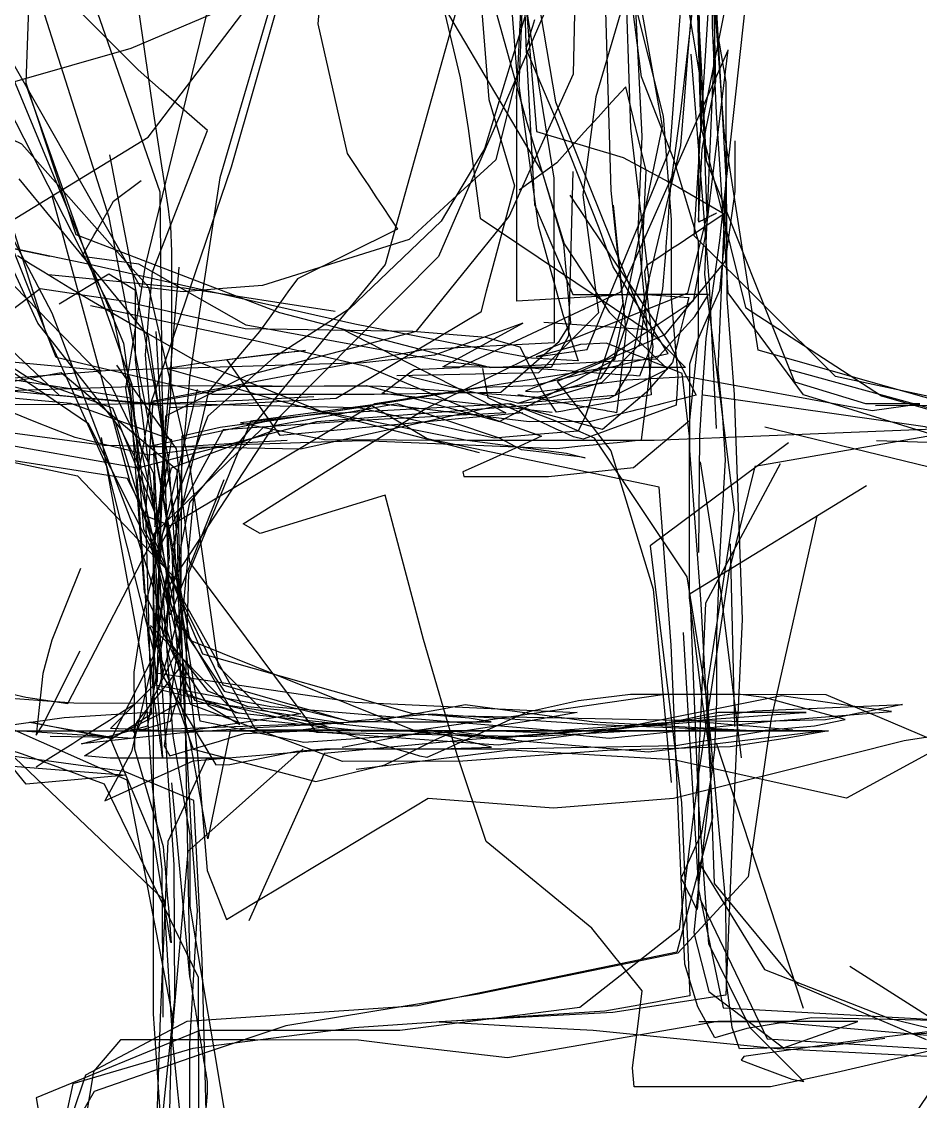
# Model space of a CAD drawing. Header units: metres. Extents: x 30 to 6769, y 117 to 5736.
# Drawn here: x 1649 to 2312, y 914 to 1712 of the extents above; entities that cross this region are included whole.
import ezdxf

# ---------------------------------------------------------------- set-up
doc = ezdxf.new("R2010")
doc.units = ezdxf.units.M
doc.layers.add('FLOOR_0', color=1, linetype='Continuous')
doc.layers.add('FLOOR_1', color=2, linetype='Continuous')

msp = doc.modelspace()

# ---------------------------------------------------------------- linework, layer by layer
at = {"layer": 'FLOOR_0', "color": 4}
for points in [[(2948.14, 1356.21), (2763.43, 1302.55), (2622.06, 1275.74), (2596.67, 1317.8), (2578.05, 1347.95), (2563.64, 1360.92), (2549.24, 1373.89), (2534.84, 1386.86), (2520.43, 1399.83), (2429.2, 1422.73), (2322.16, 1433.85), (2249.7, 1449.38), (2145.33, 1553.23), (2155.74, 1717.4), (2165.42, 1776.92), (2171.5, 1810.41), (2179.28, 1893.7), (2202.24, 2075.64), (2188.97, 2206.85)], [(2018.95, 1422.65), (1839.74, 1405.82), (1800.19, 1461.9), (1837.58, 1466.68), (1858.27, 1468.6), (1821.25, 1464.24), (1784.23, 1459.89), (1756.07, 1455.3), (1776.66, 1449.41), (1797.25, 1443.52), (1817.84, 1437.64), (1838.43, 1431.75), (1986.66, 1393.42)], [(2358.48, 973.09), (2232.16, 975.81), (2184.19, 967.93), (2160.53, 961.17), (2147.99, 984.06), (2138.6, 1015.35), (2134.99, 1095.76), (2128.47, 1251.12), (2119.52, 1367.67), (1948.13, 1403.43), (1907.38, 1427.89), (1828.41, 1415.96), (1741.98, 1397.48), (1767.27, 1397.84), (1806.05, 1400.12), (1844.82, 1402.41)], [(2286.08, 960.57), (2262.84, 957.47), (2239.6, 954.37), (2178.86, 952.96), (2173.44, 968.8), (2171.38, 985.26), (2169.33, 1001.71), (2168.71, 1060.74), (2155.22, 1208.33), (2140.1, 1301.57), (2071.88, 1403.83), (2042.78, 1416.77), (2009.65, 1429.36), (1869.56, 1421.67), (1810.4, 1415.17), (1816.59, 1413.94), (1822.78, 1412.7), (1828.97, 1411.46), (1835.16, 1410.22), (1841.35, 1408.98), (1847.54, 1407.74), (1853.73, 1406.5), (1859.92, 1405.26), (1866.11, 1404.03), (1872.3, 1402.79), (1978.69, 1402.52), (2115.81, 1402.52), (2285.66, 1409.23), (2444.16, 1415.83)], [(2811.06, 1322.09), (2646.01, 1301.65), (2558.34, 1393.18), (2394.04, 1398.11), (2280, 1401.91)], [(2137.24, 1260.49), (2148.59, 1070.52), (2166.89, 983.18), (2349.61, 973.09), (2514.77, 973.09), (2568.39, 937.4), (2577.81, 833.88), (2577.81, 673.73)]]:
    msp.add_lwpolyline(points, dxfattribs=at)
at = {"layer": 'FLOOR_0', "color": 3}
for points in [[(2902.62, 1311.82), (2792.01, 1295.06), (2700.38, 1274.76), (2644.94, 1272.09), (2618.34, 1277.08), (2591.75, 1282.07), (2565.15, 1287.05), (2522.25, 1306.18), (2392.7, 1384.41), (2226.24, 1435.86), (2170.41, 1511.3), (2162, 1644.05), (2158.89, 1708.37), (2158.43, 1773.36), (2171.9, 1954.26), (2175.42, 2159.64)], [(2343.16, 956.75), (2250.85, 935.43), (2201.74, 924.77), (2195.83, 924.77), (2189.91, 924.77), (2183.99, 924.77), (2178.07, 924.77), (2172.16, 924.77), (2166.24, 924.77), (2160.32, 924.77), (2154.41, 924.77), (2148.49, 924.77), (2142.57, 924.77), (2136.66, 924.77), (2130.74, 924.77), (2124.82, 924.77), (2118.9, 924.77), (2112.99, 924.77), (2107.07, 924.77), (2101.15, 924.77), (2099.97, 938.98), (2103.52, 967.42), (2107.07, 995.85), (2069.79, 1042.05), (1991.69, 1106.02), (1970.39, 1169.99), (1945.53, 1255.29), (1917.13, 1361.91), (1824.83, 1333.48), (1812.4, 1340.59), (1879.85, 1383.24), (1947.31, 1425.88), (2034.29, 1468.53), (2140.8, 1511.18), (2155, 1568.05), (2151.45, 1660.45), (2130.15, 1788.39)], [(2931.87, 1295.16), (2756.3, 1289.23), (2620.11, 1295.16), (2468.4, 1358.32), (2315.9, 1412.16), (2152.02, 1435.58)], [(1692.2, 1307.7), (1681.6, 1281.2), (1671.01, 1254.7), (1664.46, 1230.07), (1661.93, 1207.3), (1659.4, 1184.53), (1664.78, 1192.63), (1671.57, 1206.21), (1678.35, 1219.79), (1685.14, 1233.37), (1691.93, 1246.95)], [(2149.46, 1063.95), (2199.41, 960.32), (2356.07, 950.6), (2542.9, 972.04), (2589.08, 906.47), (2597.93, 772.22), (2559.74, 655.17)]]:
    msp.add_lwpolyline(points, dxfattribs=at)
at = {"layer": 'FLOOR_0', "color": 2}
for points in [[(2742.47, 1305.1), (2557.82, 1310), (2490.67, 1362.22), (2356.09, 1422.71), (2192.72, 1468.76), (2167.49, 1630.63), (2161.15, 1717.92), (2141.04, 1779.14), (2125.22, 1877.28), (2121.77, 1958.34), (2134.82, 2098.2)], [(2159.97, 1754.03), (2168.71, 1596.4), (2162.87, 1454.25), (2165.97, 1423.19), (2168.24, 1387.77), (2164.24, 1319.79), (2162, 1259.48), (2162, 1208.9), (2160.37, 1173.89), (2157.56, 1150.02), (2154.75, 1126.15), (2151.95, 1102.28), (2149.14, 1078.4), (2145.09, 1038.68), (2156.1, 995.26), (2211.25, 953.73), (2266.28, 973.09), (2261.11, 973.09), (2255.94, 973.09), (2250.76, 973.09), (2245.59, 973.09), (2240.41, 973.09), (2235.24, 973.09), (2230.06, 973.09), (2224.89, 973.09), (2219.71, 973.09), (2214.54, 973.09), (2209.37, 973.09), (2204.19, 973.09), (2199.02, 973.09), (2193.84, 973.09), (2188.67, 973.09), (2183.49, 973.09), (2178.32, 973.09), (2173.14, 973.09), (2167.97, 973.09), (2162.8, 973.09), (2007.47, 946.29), (1979.99, 949.52), (1952.52, 952.76), (1925.04, 955.99), (1897.56, 959.22), (1820.88, 959.67), (1795.6, 959.67), (1770.95, 959.67), (1746.31, 959.67), (1721.66, 959.67), (1701.71, 936.26), (1688.6, 856.25)], [(2316.83, 959.51), (2222.56, 999.82), (2160.48, 1074.93), (2155.3, 1221.32), (2175.06, 1350.93), (2153.26, 1524.75), (2160.31, 1692.53), (2161.03, 1725.76)], [(2168.71, 1646.91), (2169.45, 1506.95), (2172.17, 1471.57), (2174.89, 1436.2), (2180.71, 1270.03), (2173.38, 1107.68), (2168.71, 992.49), (2085.38, 979.8), (1956.99, 972.93), (1985.42, 971.35), (2013.86, 969.77), (2042.3, 968.19), (2070.73, 966.61), (2206.59, 953.23), (2341.64, 946.25)], [(2236.05, 1346.59), (2202.24, 1196.87), (2185.27, 1079.94), (2133.33, 1023.67), (1985.84, 993.22), (1843.86, 969.88), (1784.26, 950), (1702.35, 921.5), (1657.48, 843.51), (1560.89, 650.24), (1362.02, 546.93)]]:
    msp.add_lwpolyline(points, dxfattribs=at)
at = {"layer": 'FLOOR_0', "color": 6}
for points in [[(1938.59, 2090.39), (1984.66, 2005.01), (2074.66, 1918.76), (2147.18, 1793.9), (2168.71, 1666.83), (2168.71, 1560.6), (2164.13, 1512.97), (2155.97, 1494.61), (2147.81, 1476.24), (2141.89, 1458.54), (2141.89, 1442.59), (2141.89, 1426.64), (2141.89, 1410.69), (2141.89, 1394.74), (2150.29, 1281.43), (2158.94, 1123.44), (2132.64, 1024.3), (1941.19, 984.79), (1770.87, 973.09), (1696, 933.53), (1665.72, 843.48), (1572.6, 673.32)], [(2433.6, 979.8), (2265.78, 959.17), (2255.32, 957.67), (2244.85, 956.18), (2234.38, 954.68), (2223.91, 953.18), (2213.44, 951.69), (2202.97, 950.19), (2192.5, 948.7), (2182.03, 947.2), (2180.01, 944.53), (2192.49, 939.85), (2204.97, 935.17), (2217.44, 930.49), (2226.36, 928.83), (2186.72, 968.5), (2156.11, 1030.35), (2148.59, 1136.49), (2142.39, 1289.07), (2272.7, 1368.97)]]:
    msp.add_lwpolyline(points, dxfattribs=at)
at = {"layer": 'FLOOR_0', "color": 1}
for points in [[(2150.85, 1634.94), (2148.59, 1746.49), (2127.45, 1891.75), (2121.78, 1925.81), (2116.11, 1959.86)], [(2320.11, 1830.05), (2182.8, 1720.85), (2164.18, 1549.77), (2154.04, 1477.56), (2151.64, 1441.61), (2149.25, 1405.67), (2148.59, 1319.43)], [(2146.46, 1772), (2150.18, 1634.68), (2183.35, 1500.46), (2283.8, 1435.26), (2350.54, 1415.94), (2433.26, 1353.13), (2481.75, 1341), (2601.48, 1307.7), (2749.9, 1292), (2871.65, 1295.06)], [(2040.44, 1422.74), (1914.82, 1436.79), (1918.23, 1439.35), (1921.64, 1441.9), (1925.04, 1444.46), (1928.45, 1447.02), (1931.86, 1449.57), (1935.26, 1452.13), (1938.67, 1454.69), (1971.89, 1456.2), (2091.13, 1511.86), (2170.59, 1690.32)], [(2162, 1411.1), (2156.42, 1520.99), (2143.1, 1687.44)], [(2926.99, 1220.46), (2803.12, 1290.4), (2700.69, 1295.16), (2636.42, 1295.16), (2550.22, 1343.9), (2521.55, 1392.6), (2505.7, 1398.54), (2489.85, 1404.49), (2474, 1410.44), (2458.14, 1416.38), (2442.29, 1422.33), (2426.44, 1428.28), (2279.33, 1427.8)], [(2645.69, 1275.42), (2581.88, 1309.1), (2553.6, 1345.48), (2347.22, 1375.68), (2197.48, 1412.06)], [(2215.03, 1400.56), (2112.96, 1324.5), (2135.95, 1134.7), (2142.08, 992.04), (2129.54, 989.76), (2116.99, 987.47), (2104.45, 985.19), (2091.9, 982.91), (2079.36, 980.63), (1954.84, 972.67), (1894.34, 968.34), (1775.1, 953.26), (1686.57, 927.04), (1671.98, 859.86), (1669.53, 827.99), (1667.08, 796.11), (1665.72, 738.5), (1540.72, 625.85), (1374.38, 506.68), (1602.46, 503.18)], [(2209.01, 1384.98), (2153.84, 1282.01), (2148.07, 1152.05), (2134.3, 1040.94), (2097.69, 1012.16), (2061.08, 983.38), (1928.09, 966.38), (1780.37, 966.38), (1659.54, 916.63), (1680.93, 790.57), (1658.29, 657.24), (1565.09, 595.08), (1471.88, 532.91)], [(2226.1, 982.77), (2162, 1178.65)], [(2148.59, 1091.03), (2197.35, 1011.54), (2289.06, 975.62), (2364.04, 957.41), (2515.38, 946.25), (2580.11, 892.47), (2602.17, 815.22)]]:
    msp.add_lwpolyline(points, dxfattribs=at)
at = {"layer": 'FLOOR_0', "color": 7}
for points in [[(2338.35, 1408.88), (2190.24, 1383.02), (2171.02, 1305.07), (2148.59, 1155.97), (2148.59, 1067.35), (2147.53, 1055.73), (2146.24, 1058.32), (2144.94, 1060.91), (2143.65, 1063.5), (2142.36, 1066.09), (2141.06, 1068.68), (2139.77, 1071.27), (2138.47, 1073.86), (2137.18, 1076.45), (2135.88, 1079.04), (2151.15, 1112.4), (2158.92, 1158.79), (2151.43, 1209.09), (2141.89, 1286.17), (2141.89, 1405.47), (2136.41, 1451.68), (2129.41, 1454.48), (2122.41, 1457.28), (2115.41, 1460.08), (2108.42, 1462.88), (2101.42, 1465.68), (2094.42, 1468.49), (2087.42, 1471.29), (2080.43, 1474.09), (2061.36, 1472.96), (2028.82, 1464), (2047.63, 1466.69), (2066.44, 1469.38), (2127.68, 1617.57), (2143.14, 1823.3)], [(2170.31, 1690.73), (2153.71, 1554.81), (2144.67, 1505.07), (2081.04, 1462.72), (2060.98, 1454.69), (2040.91, 1446.65), (2020.84, 1438.62), (2029.51, 1438.08), (2051.57, 1441.02), (2073.63, 1443.96), (2095.69, 1446.91), (2140.15, 1449.49), (2276.93, 1424.4), (2312.01, 1429.36), (2272.08, 1429.36), (2219.77, 1445.37), (2154.53, 1608.75), (2144.86, 1789.79)], [(2175.39, 1758.46), (2148.59, 1623.28), (2148.67, 1563.6), (2149.37, 1563.95), (2150.07, 1564.3), (2150.77, 1564.65), (2151.47, 1565), (2152.17, 1565.35), (2152.86, 1565.69), (2153.56, 1566.04), (2154.26, 1566.39), (2154.96, 1566.74), (2155.66, 1567.09), (2156.36, 1567.44), (2157.06, 1567.79), (2157.76, 1568.14), (2158.45, 1568.49), (2159.15, 1568.84), (2159.85, 1569.19), (2160.55, 1569.54), (2161.25, 1569.89), (2161.95, 1570.24)]]:
    msp.add_lwpolyline(points, dxfattribs=at)
at = {"layer": 'FLOOR_0', "color": 5}
for points in [[(2148.59, 1564.29), (2151.28, 1617.28), (2154.61, 1633.94), (2157.95, 1650.61), (2161.28, 1667.27), (2159.43, 1753.29)], [(2175.42, 1623.53), (2175.42, 1608.83), (2175.42, 1586.02), (2168.37, 1534.68), (2123.29, 1479.86), (2044.24, 1445.69), (2057.48, 1428.66), (2070.73, 1411.62), (2083.97, 1394.58), (2115.06, 1292.27), (2128.47, 1149.73)], [(2669.21, 1294.48), (2554.7, 1339.41), (2521.99, 1343.56), (2501.81, 1322.74), (2490.64, 1326.47), (2479.46, 1330.2), (2468.28, 1333.93), (2340.53, 1420.22), (2216.01, 1454.3)], [(2180.4, 1167.85), (2165.54, 1287.71), (2150.05, 1386.46)], [(2531.18, 964.29), (2523.31, 960.79), (2515.45, 957.29), (2507.58, 953.79), (2499.71, 950.29), (2491.84, 946.8), (2423.74, 952.34), (2378.1, 959.42), (2334.61, 966.56), (2260.3, 1013.67)], [(2148.83, 973.09), (2157.59, 973.09), (2166.36, 973.09), (2175.12, 973.09), (2183.89, 973.09), (2192.65, 973.09), (2201.42, 973.09), (2362.63, 959.11), (2469.28, 956.73), (2569.91, 952.96), (2602.16, 841.76), (2610.5, 681.23)]]:
    msp.add_lwpolyline(points, dxfattribs=at)
at = {"layer": 'FLOOR_1', "color": 6}
for points in [[(1688.52, 2431.48), (1804.54, 2290.01), (1873.38, 2183.96), (1926.71, 1994.92), (1977.44, 1748.12), (1917.12, 1532.22), (1772.7, 1356.27), (1747.83, 1230.54), (1894.89, 1209.04), (2058.96, 1201.42), (2021.68, 1194.74), (1974.73, 1187.56), (1857.21, 1179.04), (1780.54, 1194.79), (1752.13, 1367.13), (1713.34, 1566.77), (1655.8, 1748.34), (1569.95, 1990.7)], [(1798.05, 1373.15), (1758.35, 1273.4), (1752.98, 1294.88), (1747.62, 1316.35), (1698.21, 1414.6), (1613.54, 1471.84), (1600.05, 1460.27), (1586.56, 1448.7), (1573.07, 1437.13), (1525.32, 1436.07), (1439.65, 1434.13), (1412.66, 1461.13), (1392.66, 1505.9), (1405.41, 1575.48), (1420.56, 1598.22), (1435.71, 1620.95), (1454.52, 1654.23), (1473.7, 1708.97), (1489.39, 1785.79), (1504.36, 1830.72), (1547.82, 1869.64), (1545.3, 2038.08)], [(2095.13, 1784.46), (2121.77, 1634.09), (2086.35, 1463.96), (2075.92, 1447.81), (2069.81, 1445.97), (2063.69, 1444.14), (2057.58, 1442.3), (2051.46, 1440.47), (2045.35, 1438.63), (2039.23, 1436.8), (2033.12, 1434.96), (2027.01, 1433.13), (2020.89, 1431.29), (2014.78, 1429.46)], [(1773.03, 908.94), (1773.03, 924.76), (1773.03, 940.59), (1773.03, 956.41), (1778.59, 1055.13), (1774.18, 1112.4), (1768.31, 1217.89), (1763.49, 1380.19), (1677.86, 1452.15), (1567.05, 1431.92), (1437.97, 1444.54), (1388.4, 1458.06), (1370.64, 1479.24), (1370.64, 1504.69), (1370.64, 1530.15), (1376.07, 1591.05), (1391.84, 1625.57), (1409.4, 1651.92), (1431.19, 1705.05), (1449.45, 1759.83)], [(1588.23, 1518.83), (1676.5, 1435.66), (1710.58, 1432.25), (1741.23, 1429.68), (1752.65, 1431.75), (1764.08, 1433.83), (1775.5, 1435.91), (1786.93, 1437.99), (1798.35, 1440.07), (1809.78, 1442.15), (1903.32, 1442.78), (2001.74, 1416.32), (2006.47, 1418.86), (2011.19, 1421.4), (2015.91, 1423.95), (2020.63, 1426.49), (2025.35, 1429.03), (2030.08, 1431.58), (2034.8, 1434.12), (2039.52, 1436.67), (2044.24, 1439.21), (2048.96, 1441.75), (2053.69, 1444.3), (2058.41, 1446.84), (2063.13, 1449.39), (2067.85, 1451.93), (2072.57, 1454.47), (2077.3, 1457.02), (2082.02, 1459.56), (2086.74, 1462.11), (2095.66, 1488.91), (2106.51, 1526.91), (2109.82, 1601.38), (2094.84, 1663.42), (2084.64, 1652.2), (2074.45, 1640.98), (2064.26, 1629.77), (2054.07, 1618.55), (2043.87, 1607.33), (2016.1, 1587.02)], [(1864.57, 1434.45), (1811.9, 1431.71), (1746.12, 1429.36), (1662.41, 1436.4), (1599.61, 1442.69), (1583.01, 1439.65), (1567.13, 1436.47), (1551.24, 1433.29), (1535.35, 1430.11), (1524.72, 1432.8), (1515.71, 1437.31), (1506.7, 1441.81), (1497.7, 1446.32), (1488.69, 1450.82), (1479.68, 1455.33), (1477.94, 1575.02)], [(2085.53, 1575.87), (2094.91, 1482.77), (2094.07, 1475.18), (2093.22, 1467.6), (2092.38, 1460.01), (2091.54, 1452.42), (2090.7, 1444.83), (2089.85, 1437.24), (2089.01, 1429.66), (2088.1, 1422.67), (2086.41, 1422.98), (2084.71, 1423.29), (2083.01, 1423.6), (2081.31, 1423.91), (2079.62, 1424.22), (2077.92, 1424.53), (2076.22, 1424.84), (2074.53, 1425.14), (2072.83, 1425.45), (2071.13, 1425.76), (2069.43, 1426.07), (2067.74, 1426.38), (2066.04, 1426.69), (2064.34, 1427), (2062.65, 1427.31), (2060.95, 1427.61), (2059.25, 1427.92), (2057.55, 1428.23), (2055.86, 1428.54), (2054.16, 1428.85), (2052.46, 1429.16), (2050.77, 1429.47), (2049.07, 1429.78), (2047.37, 1430.08), (2045.67, 1430.39), (2043.98, 1430.7), (2042.28, 1431.01), (2040.58, 1431.32), (2038.89, 1431.63), (2037.19, 1431.94), (2035.49, 1432.25), (2033.79, 1432.55), (2032.1, 1432.86), (2030.4, 1433.17), (2028.7, 1433.48), (2027.01, 1433.79), (2025.31, 1434.1), (2023.61, 1434.41), (2021.91, 1434.72), (2020.22, 1435.02), (2018.52, 1435.33), (2016.82, 1435.64), (2015.13, 1435.95)], [(1707.51, 1404.32), (1739.5, 1228.71), (1745.09, 1146.98), (1752.32, 1085.45), (1752.91, 976.41)], [(1743.38, 1264.73), (1775.53, 1174.28), (1866, 1150.33), (1917.01, 1162.54), (1929.69, 1168.88), (1942.37, 1175.23), (1955.05, 1181.57), (1968.72, 1187.63), (2013.26, 1181.22), (2010.09, 1181.54), (2006.92, 1181.85), (2003.75, 1182.17), (2000.58, 1182.49), (1997.41, 1182.8), (1994.24, 1183.12), (1991.07, 1183.44), (1987.9, 1183.76), (1984.73, 1184.07), (1981.56, 1184.39), (1978.39, 1184.71), (1975.22, 1185.02), (1972.05, 1185.34), (1968.88, 1185.66), (1965.71, 1185.98), (1962.54, 1186.29), (1959.37, 1186.61), (1956.2, 1186.93), (1953.03, 1187.24), (1949.86, 1187.56), (1885.55, 1175.43)], [(1659.42, 1161.22), (1668.44, 1166.97), (1677.47, 1172.72), (1686.5, 1178.46), (1695.52, 1184.21), (1704.55, 1189.96), (1713.58, 1195.7), (1722.6, 1201.45), (1731.63, 1207.2)]]:
    msp.add_lwpolyline(points, dxfattribs=at)
at = {"layer": 'FLOOR_1', "color": 3}
for points in [[(2395.63, 2249.17), (2197.44, 2283.41), (2157.53, 2243.48), (2117.1, 2194.63), (2078.9, 2048.42), (2047.39, 1915.52), (2034.58, 1717.49), (1956.6, 1538.16), (1839.22, 1419.68), (1755.28, 1291.5), (1760.69, 1245.66), (1786.5, 1206.57), (1809.91, 1192.5), (1759.11, 1280.65), (1747.69, 1359.28), (1739.06, 1376.56), (1730.42, 1393.84), (1721.79, 1411.12), (1660.72, 1488.71), (1590.69, 1640.77), (1552.79, 1842.75), (1552.83, 1991.91), (1491.53, 2161.93)], [(2016.27, 1853.58), (2021.17, 1695.07), (2027.56, 1576.34), (2055.67, 1509.88), (2110.74, 1509.88), (2141.36, 1507.79), (2140.16, 1502.99), (2138.96, 1498.18), (2137.76, 1493.38), (2136.56, 1488.58), (2135.36, 1483.77), (2134.16, 1478.97), (2132.96, 1474.16), (2131.76, 1469.36), (2130.56, 1464.56), (2129.36, 1459.75), (2110.08, 1437.8), (2077.74, 1410.27), (2071.37, 1412), (2065.01, 1413.74), (2058.65, 1415.47), (2052.29, 1417.21), (2045.92, 1418.95), (2039.56, 1420.68), (2033.2, 1422.42), (2026.83, 1424.16), (2020.47, 1425.89), (2014.11, 1427.63), (2007.48, 1429.25), (1854.75, 1395.81), (1709.78, 1398.41), (1619.85, 1410.64)], [(2020.38, 1715.12), (1990.53, 1617.59), (1982.52, 1604.23), (1974.51, 1590.87), (1966.5, 1577.52), (1958.49, 1564.16), (1890.92, 1499.38), (1834.75, 1463.15), (1786.3, 1420.17), (1752.51, 1333), (1746.2, 1255.65), (1746.2, 1219.55), (1746.2, 1233.46), (1746.2, 1247.36), (1711.87, 1382.49), (1666.29, 1483.17), (1640.73, 1564.16), (1742.21, 1626.15), (1843.68, 1759.5)], [(2094.47, 1729.91), (2072.83, 1656), (2063.17, 1583.51), (2074.82, 1496.46), (2052.64, 1474.26), (2030.45, 1452.07), (1925.72, 1449.88)], [(2101.97, 1720.71), (2106.62, 1626.72), (2103.74, 1556), (2109.72, 1494.88), (2113.75, 1435.83), (2109.09, 1434.98), (2104.42, 1434.14), (2099.76, 1433.29), (2095.1, 1432.44), (2090.43, 1431.59), (2085.77, 1430.74), (2081.1, 1429.89), (2076.44, 1429.05), (2071.77, 1428.2), (2067.11, 1427.35), (2062.44, 1426.5), (2057.78, 1425.65), (2053.12, 1424.8), (2048.45, 1423.95), (2043.79, 1423.11), (2033.59, 1438.05), (2017.02, 1471.2), (1991.6, 1478.24), (1964.56, 1480.49), (1937.52, 1482.74), (1813.92, 1484.55), (1723.51, 1505.03), (1662.45, 1514.13), (1631.65, 1491.02)], [(2053.65, 1583.31), (2126.96, 1473.94), (2146.87, 1435.64), (2142.01, 1434.42), (2137.16, 1433.21), (2132.3, 1432), (2127.45, 1430.78), (2122.59, 1429.57), (2117.74, 1428.35), (2112.88, 1427.14), (2108.02, 1425.92), (2103.17, 1424.71), (2098.31, 1423.5), (2093.46, 1422.28), (2088.6, 1421.07), (2083.75, 1419.85), (2078.89, 1418.64), (2074.04, 1417.42), (2069.18, 1416.21), (2023.52, 1415.94), (1913.6, 1429.34), (1817.91, 1416.51), (1772.01, 1304.16), (1769.58, 1215.29), (1809.32, 1200.83), (1776.66, 1210.16), (1739.5, 1290.05), (1729.11, 1433.5), (1638.8, 1447.56)], [(1630.34, 1217.65), (1651.8, 1212.7), (1682.85, 1207.94), (1751.01, 1339.35), (1716.15, 1425.99), (1654.3, 1448), (1621.02, 1469.25)], [(1555.01, 1404.56), (1689.92, 1376.13), (1764.47, 1297.94), (1778.67, 1169.99), (1785.77, 1084.7), (1799.97, 1048.45), (1821.28, 1061.24), (1842.58, 1074.04), (1863.88, 1086.83), (1885.18, 1099.63), (1906.48, 1112.42), (1927.78, 1125.21), (1949.08, 1138.01), (2041.39, 1130.9), (2130.15, 1138.01), (2215.35, 1159.33), (2300.56, 1180.66), (2392.86, 1194.87)], [(1567.71, 1167.68), (1726.19, 1155.08), (1652.15, 1148.5), (1587.43, 1227.56)], [(2336.06, 1180.66), (2257.96, 1138.01), (2130.15, 1166.44), (2009.44, 1173.55), (1895.83, 1159.33)], [(1785.03, 906.71), (1782.19, 1018.48), (1776.02, 1136.31), (1724.75, 1157.71), (1656.29, 1167.2), (1570.52, 1178.42)]]:
    msp.add_lwpolyline(points, dxfattribs=at)
at = {"layer": 'FLOOR_1', "color": 2}
for points in [[(2155.93, 2275.86), (2063.9, 2233.05), (2006.76, 2182.45), (1948.56, 2050.74), (1895.2, 1899.68), (1838.19, 1743.2), (1795.2, 1596.05), (1773.03, 1450.67), (1759.53, 1298.97), (1797.27, 1221.81), (1890.3, 1194.8), (1916.14, 1194.52), (1939.19, 1194.52), (1995.38, 1194.52), (1979.16, 1197.23), (1936.97, 1200.48), (1782.64, 1244.28), (1728.97, 1371.35), (1671.24, 1582.94)], [(2005.73, 1783.4), (2014.46, 1672.04), (1998.87, 1609.54), (1966.96, 1580.07), (1935.04, 1550.6), (1826.62, 1516.58), (1797.36, 1514.33), (1768.1, 1512.08), (1736.63, 1515.62), (1637.89, 1688.95), (1593.01, 1850.34)], [(1877.97, 1830.48), (1867.41, 1709.83), (1889.17, 1614.03), (1894.48, 1606.07), (1899.79, 1598.1), (1905.1, 1590.13), (1910.41, 1582.17), (1915.71, 1574.2), (1921.02, 1566.24), (1926.33, 1558.27), (1852.35, 1521.68), (1845.38, 1511.92), (1838.41, 1502.15), (1831.44, 1492.39), (1824.47, 1482.62), (1786.69, 1438.27), (1759.62, 1320.83), (1761.76, 1269.43), (1764.74, 1233.58), (1733.95, 1194.4), (1731.44, 1186.73), (1758.64, 1194.9), (1769.71, 1231.32), (1737.57, 1365.89), (1725.61, 1440.9), (1740.31, 1531.39), (1787.81, 1726.06)], [(1980.93, 1814.74), (1993.77, 1654.05), (2012.63, 1590.22), (2008.48, 1574.66), (2004.33, 1559.1), (2000.19, 1543.54), (1996.04, 1527.98), (1991.89, 1512.42), (1987.74, 1496.86), (1881.08, 1433.28), (1758.37, 1426.35)], [(2022.83, 1771.41), (2043.06, 1652.18), (2092.72, 1528.71), (2110.81, 1483.82), (2072.65, 1486.55), (2034.49, 1489.28)], [(2021.74, 1716.53), (2028.91, 1630.35), (2039.59, 1627.14), (2050.26, 1623.94), (2060.94, 1620.73), (2071.62, 1617.53), (2082.3, 1614.32), (2092.98, 1611.12), (2133.43, 1589.52), (2167.51, 1569.47), (2162.76, 1566.3), (2158.01, 1563.13), (2153.25, 1559.96), (2148.5, 1556.78), (2143.74, 1553.61), (2138.99, 1550.44), (2134.24, 1547.27), (2129.48, 1544.1), (2124.73, 1540.93), (2119.97, 1537.76), (2115.22, 1534.59), (2110.47, 1531.42), (2108.69, 1526.93), (2109.31, 1521.38), (2109.93, 1515.84), (2110.54, 1510.3), (2111.16, 1504.75), (2111.77, 1499.21), (2112.39, 1493.66), (2113, 1488.12), (2113.62, 1482.58), (2114.24, 1477.03), (2114.85, 1471.49), (2106.37, 1402.32), (2097.46, 1401.43), (2088.55, 1400.54), (2079.64, 1399.65), (2070.73, 1398.76), (2061.82, 1397.87), (2052.91, 1396.98), (2044.01, 1396.08), (1900.55, 1401.84), (1801.56, 1398.84), (1742.55, 1391.41), (1688.17, 1404.27), (1673.12, 1410.3), (1658.07, 1416.32), (1643.02, 1422.34)], [(1747.77, 1482.73), (1757.6, 1315.63), (1751.89, 1278.5), (1746.17, 1241.24), (1729.82, 1172.31), (1710.17, 1136.04), (1726.49, 1143.46), (1742.8, 1150.88), (1759.11, 1158.3), (1775.43, 1165.72), (1879.58, 1174.39), (2003.16, 1174.39), (2131.88, 1176.92), (2197.68, 1187.81), (2244.5, 1187.81), (2212.62, 1182.18), (2171.98, 1175.92), (2081.21, 1173.33), (1974.52, 1165.46), (1885.62, 1165.01), (1773.74, 1207.22), (1733.15, 1333.99), (1671.3, 1496.1), (1594.81, 1641.44)], [(1754.96, 848.79), (1746.2, 978.68), (1746.2, 1090.31), (1746.2, 1147.1), (1746.2, 1325.3), (1759.64, 1402.63), (1684.98, 1429.43), (1584.86, 1438.51), (1386.37, 1438.85), (1371.28, 1444.42), (1372, 1453.73), (1372.71, 1463.03), (1373.43, 1472.34), (1374.14, 1481.65), (1374.86, 1490.95), (1375.57, 1500.26), (1376.29, 1509.56), (1377, 1518.87), (1454.73, 1536.96)], [(1668.57, 1524.71), (1768.89, 1514.81), (1880.37, 1497.67)], [(1746.55, 1352.45), (1732.79, 1461.83), (1732.79, 1512.99), (1713.11, 1524.91), (1676.41, 1502.88)], [(1746.2, 1393.08), (1752.69, 1259.98), (1785.94, 1217.2), (1815.73, 1205.68), (1844.56, 1202.79), (1854.84, 1200.4), (1843.08, 1198.59), (1831.33, 1196.78), (1819.57, 1194.97), (1807.81, 1193.16), (1796.06, 1191.35), (1784.3, 1189.54), (1768.08, 1187.31), (1714.38, 1189.52), (1731.75, 1206.89), (1749.11, 1224.26), (1751.64, 1367), (1765.02, 1530.07)], [(1779.09, 839.84), (1785.94, 920.15), (1786.08, 928.29), (1785.7, 930.58), (1785.32, 932.88), (1784.93, 935.18), (1784.55, 937.48), (1784.17, 939.77), (1783.78, 942.07), (1783.4, 944.37), (1783.02, 946.67), (1782.64, 948.96), (1782.25, 951.26), (1781.87, 953.56), (1781.49, 955.85), (1781.11, 958.15), (1780.72, 960.45), (1780.34, 962.75), (1779.96, 965.04), (1779.58, 967.34), (1779.19, 969.64), (1778.81, 971.94), (1778.43, 974.23), (1778.04, 976.53), (1777.66, 978.83), (1777.28, 981.12), (1776.9, 983.42), (1776.51, 985.72), (1776.13, 988.02), (1775.75, 990.31), (1775.37, 992.61), (1774.98, 994.91), (1774.6, 997.2), (1774.22, 999.5), (1773.84, 1001.8), (1773.45, 1004.1), (1773.07, 1006.39), (1759.62, 1149.35)]]:
    msp.add_lwpolyline(points, dxfattribs=at)
at = {"layer": 'FLOOR_1', "color": 4}
for points in [[(1699.61, 1501.78), (1821.24, 1476.04), (1903.16, 1457.12), (1989.06, 1420.84), (2032.77, 1405.36), (2013.4, 1396.55), (1994.03, 1387.74), (1974.66, 1378.93), (1975.4, 1375.68), (1987.88, 1375.68), (2000.37, 1375.68), (2012.86, 1375.68), (2025.35, 1375.68), (2037.83, 1375.68), (2100.59, 1382.27), (2142.31, 1417.26), (2148.59, 1478.65), (2148.59, 1549.49), (2130.36, 1609.8), (2106.46, 1670.78), (2091.89, 1785), (2094.94, 1934.25)], [(2021.17, 1791.97), (2016.02, 1664.07), (2030.22, 1560.9), (2048.41, 1495.21), (2059.79, 1461.05), (2025.17, 1463), (1982.92, 1470.92), (1894.9, 1488.18), (1698.01, 1532.38), (1589.4, 1555.01), (1549.13, 1605.37), (1462.51, 1648.11), (1448.31, 1676.54), (1434.1, 1704.97), (1429.88, 1814.08)], [(1948.7, 1770.51), (1972.65, 1670.09), (1978.44, 1632.54), (1982.86, 1599.41), (1987.27, 1566.27), (2115.09, 1480.57), (2138.98, 1456.2), (2135.18, 1456.2), (2131.39, 1456.2), (2127.6, 1456.2), (2123.81, 1456.2), (2120.01, 1456.2), (2116.22, 1456.2), (2112.43, 1456.2), (2108.63, 1456.2), (2104.84, 1456.2), (2101.05, 1456.2), (2097.25, 1456.2), (2093.46, 1456.2), (2089.67, 1456.2), (2085.87, 1456.2), (2082.08, 1456.2), (1909.67, 1429.36), (1758.61, 1339.12), (1740.73, 1346.38), (1726.86, 1374.12), (1617.64, 1391.06)], [(1985.37, 1767.95), (2021.75, 1636.9), (2049.4, 1547.32), (2082.74, 1496.87), (2125.66, 1454.79), (2114.85, 1449.38), (2104.04, 1443.98), (2093.23, 1438.57), (2082.42, 1433.16), (2039.02, 1429.36), (1866.5, 1415.94), (1734.31, 1381.63), (1617.53, 1402.52)], [(1753.46, 1358.98), (1750.98, 1585.68), (1701.2, 1729.36)], [(2143.82, 1720.01), (2135.62, 1647.14), (2128.12, 1592.58), (2127.45, 1583.86), (2126.78, 1575.14), (2126.11, 1566.42), (2125.44, 1557.7), (2124.77, 1548.98), (2124.1, 1540.26), (2123.43, 1531.53), (2122.76, 1522.81), (2122.09, 1514.09), (2113.09, 1470.83), (2105.11, 1449.72), (2100.59, 1450.05), (2096.06, 1450.37), (2091.54, 1450.69), (2087.02, 1451.01), (2082.5, 1451.34), (2077.98, 1451.66), (2073.45, 1451.98), (2068.93, 1452.31), (2064.41, 1452.63), (2059.89, 1452.95), (2055.37, 1453.28), (2050.84, 1453.6), (2046.32, 1453.92), (2041.8, 1454.25), (2037.28, 1454.57), (2032.76, 1454.89), (2028.23, 1455.22), (2023.71, 1455.54), (2019.19, 1455.86), (2014.67, 1456.19), (1959.74, 1456.66), (2018.94, 1488.94), (2008.07, 1484.98), (1997.2, 1481.03), (1986.33, 1477.07), (1975.46, 1473.12), (1964.58, 1469.16), (1953.71, 1465.21), (1901.3, 1459.62), (1713.94, 1453.84), (1574.63, 1442.78)], [(1613.98, 1213.98), (1687.36, 1208.34), (1793.53, 1207.89), (1886.54, 1193.43), (1850.07, 1191.51), (1813.6, 1189.59), (1765.62, 1185.92), (1692.9, 1178.14), (1717.43, 1184.84), (1741.95, 1191.53), (1758.04, 1284.08), (1752.91, 1427.81), (1664.56, 1436.36), (1618.74, 1447.82)], [(1778.31, 1439.93), (1737.82, 1270.85), (1731.72, 1231.2), (1732.22, 1174.56), (1753.31, 1102.45), (1753.85, 1095.97), (1754.39, 1089.5), (1754.93, 1083.02), (1755.47, 1076.54), (1756.01, 1070.06), (1756.55, 1063.59), (1757.09, 1057.11), (1757.63, 1050.63), (1758.17, 1044.16), (1758.71, 1037.68), (1759.25, 1031.2), (1758.66, 1032.52), (1755.62, 1050.75), (1752.59, 1068.97), (1749.55, 1087.2), (1746.51, 1105.42), (1714.49, 1182.08), (1654.81, 1194.06), (1670.25, 1191.25), (1685.68, 1188.45), (1701.12, 1185.64), (1716.56, 1182.83), (1669.76, 1183.66)], [(1717.78, 1416.03), (1765.31, 1260.73), (1762.51, 1239.7), (1759.71, 1218.68), (1756.9, 1197.66), (1754.1, 1176.63), (1758.16, 1169.25), (1767.31, 1172), (1776.46, 1174.75), (1785.61, 1177.49), (1794.76, 1180.24), (1803.91, 1182.99), (1813.06, 1185.73), (1857.71, 1187.81), (2000.72, 1177.44), (2190.19, 1202.46), (2299.16, 1207.2), (2291.04, 1205.58), (2282.93, 1203.95), (2274.81, 1202.33), (2266.7, 1200.7), (2258.59, 1199.08), (2250.47, 1197.46), (2242.36, 1195.83), (2185.71, 1194.52), (1958.91, 1198.83)], [(1775.88, 1363.18), (1765.24, 1250.94), (1730.97, 1182.11), (1704.88, 1183.85), (1678.8, 1185.59), (1652.71, 1187.33)], [(1899.55, 1187.61), (2000.83, 1187.81), (2048.95, 1185.7), (2082.7, 1182.32), (2199.59, 1194.71), (2291.01, 1201.96), (2270.77, 1204.85), (2250.54, 1207.74), (2230.3, 1210.64), (2210.07, 1213.53), (2080.95, 1187.71)], [(1753.77, 1188.91), (1909.55, 1194.95), (1926.24, 1197.99), (1942.93, 1201.02), (1959.63, 1204.06), (1976.32, 1207.1), (2071.48, 1194.52), (2192.53, 1187.81), (2218.32, 1188.17), (2212.99, 1188.66), (2207.65, 1189.15), (2202.32, 1189.63), (2196.99, 1190.12), (2191.65, 1190.6), (2186.32, 1191.09), (2180.99, 1191.57), (2175.65, 1192.06), (2170.32, 1192.54), (2164.98, 1193.03), (2159.65, 1193.51), (2154.32, 1194), (2148.98, 1194.48), (1999.06, 1182.14)], [(1761.06, 972.41), (1726.65, 1151.26), (1632.63, 1192.83)], [(1856.54, 1174.39), (1771.59, 1098.63), (1759.62, 962.89), (1768.87, 872.68), (1779.73, 740.4), (1779.73, 628.08), (1789.54, 534.87), (1806.37, 512.42), (1823.12, 506.83), (1839.87, 501.24), (1856.63, 495.65), (1873.38, 490.07), (1926.15, 489.99), (2025.88, 488.06)], [(1758.83, 833.79), (1752.91, 677.85), (1752.91, 609.16), (1778.83, 516.82), (1836.15, 516.82), (1884.29, 501.43), (1953.91, 489.99), (2067.82, 491.79), (2154.48, 493.42), (2194.83, 513.99), (2202.24, 548.61), (2216.72, 707.53), (2284.05, 868.84), (2350.52, 966.38), (2309.32, 963.67)]]:
    msp.add_lwpolyline(points, dxfattribs=at)
at = {"layer": 'FLOOR_1', "color": 7}
for points in [[(1707.38, 1453.81), (1617.69, 1462.2), (1605.11, 1461.06), (1592.52, 1459.91), (1579.94, 1458.77), (1567.36, 1457.62), (1554.78, 1456.48), (1432.9, 1460.03), (1401.97, 1492.65), (1417.8, 1544.27), (1446.57, 1700.6), (1500.76, 1778.12), (1544.83, 1822.13), (1597.94, 1888.79), (1600.16, 1893.84), (1580.71, 1874.38), (1561.25, 1854.91), (1541.79, 1835.44), (1435.87, 1729.47), (1308.36, 1622.02), (1323.51, 1637.18), (1338.66, 1652.34)], [(1884.82, 1484.95), (2006.41, 1422.58), (1989.3, 1421.68), (1972.18, 1420.78), (1955.06, 1419.88), (1937.94, 1418.97), (1920.83, 1418.07), (1903.71, 1417.17), (1886.59, 1416.27), (1797.56, 1410.03), (1746.19, 1315.43), (1746.37, 1246.16), (1748.08, 1225.62), (1749.79, 1205.09), (1751.5, 1184.55), (1752.83, 1168.2), (1752.41, 1171.16), (1751.99, 1174.11), (1751.57, 1177.06), (1751.15, 1180.02), (1750.73, 1182.97), (1750.3, 1185.92), (1749.88, 1188.88), (1749.46, 1191.83), (1749.04, 1194.78), (1748.62, 1197.74), (1748.2, 1200.69), (1747.77, 1203.64), (1747.35, 1206.59), (1746.93, 1209.55), (1746.51, 1212.5), (1742.47, 1255.67), (1734.4, 1371.91), (1743.87, 1428.78), (1803.72, 1604.27), (1857.18, 1791.13)], [(2144.6, 1734.31), (2140.46, 1685.88), (2137.93, 1652.99), (2135.4, 1620.09), (2105.72, 1495.4), (2098.19, 1453.94), (2086.86, 1435.4), (2072.66, 1434.21), (2058.47, 1433.03), (2044.27, 1431.85), (2030.08, 1430.66), (2015.88, 1429.48), (1934.72, 1449.31)], [(1645.75, 1538.69), (1655.43, 1532.74), (1665.11, 1526.78), (1674.79, 1520.82), (1684.46, 1514.86), (1698.8, 1506.23), (1736.75, 1484.08), (1776.95, 1461.28), (1869.23, 1424.12), (1977.66, 1402.52), (2051.05, 1392.9), (2065.02, 1389.49), (2060.73, 1390.03), (2056.44, 1390.56), (2052.15, 1391.1), (2047.86, 1391.63), (2043.57, 1392.17), (2039.29, 1392.71), (2035, 1393.24), (2030.71, 1393.78), (2026.42, 1394.32), (2022.13, 1394.85), (2017.84, 1395.39), (2001.65, 1403.82), (1926.11, 1429.36), (1826.91, 1411.54), (1746.2, 1332.95), (1752.85, 1228.74), (1772.48, 1195.44), (1792.19, 1162.57), (1802.52, 1162.84), (1812.37, 1164.82), (1822.23, 1166.79), (1832.08, 1168.76), (1841.93, 1170.73), (1851.79, 1172.7), (1872.39, 1174.39), (1958.68, 1174.39), (1995.66, 1175.74), (1985.69, 1178.23), (1975.72, 1180.72), (1965.75, 1183.22), (1955.78, 1185.71), (1933.96, 1187.81), (1862.39, 1187.81), (1802.66, 1187.81), (1786.3, 1108.06), (1785.56, 1112.15), (1784.81, 1116.25), (1784.07, 1120.34), (1783.33, 1124.43), (1782.58, 1128.52), (1781.84, 1132.62), (1781.1, 1136.71), (1780.35, 1140.8), (1779.61, 1144.89), (1778.86, 1148.98), (1778.12, 1153.08), (1777.38, 1157.17), (1776.63, 1161.26), (1775.89, 1165.35), (1775.15, 1169.44), (1774.4, 1173.54), (1773.66, 1177.63), (1770.76, 1190.17), (1755.9, 1249.65), (1757.19, 1300.21), (1757.61, 1309.97), (1753.96, 1288.04), (1750.31, 1266.12), (1746.65, 1244.19), (1715.02, 1182.28), (1732.2, 1190.87), (1749.37, 1199.46), (1766.53, 1209.2), (1763.92, 1331.19), (1742.48, 1479.16), (1646.95, 1595.5)], [(1484.5, 1577.06), (1669.67, 1538.22)]]:
    msp.add_lwpolyline(points, dxfattribs=at)
at = {"layer": 'FLOOR_1', "color": 1}
for points in [[(1964.05, 1716.8), (2033.34, 1599.48), (2048.87, 1547.2), (2050.63, 1527.84), (2052.39, 1508.48), (2054.15, 1489.12), (2045.03, 1474.57), (2030.92, 1462.22), (2016.82, 1449.88), (2002.72, 1437.53), (1909, 1436.07), (1789.54, 1436.07), (1674.33, 1463.42), (1618, 1604.45), (1594.66, 1697.18), (1605.37, 1834.65)], [(1746.2, 837.34), (1761.95, 989.71), (1761.29, 1088.82), (1746.2, 1316.32), (1758.72, 1430.23), (1759.62, 1469.78), (1759.62, 1505.73), (1759.62, 1541.68), (1759.05, 1560.53), (1758.07, 1566.89), (1757.09, 1573.26), (1756.11, 1579.63), (1755.13, 1586), (1754.15, 1592.36), (1753.17, 1598.73), (1752.2, 1605.1), (1751.22, 1611.47), (1750.24, 1617.83), (1749.26, 1624.2), (1748.28, 1630.57), (1747.3, 1636.93), (1746.32, 1643.3), (1721.28, 1817.6)], [(1842.72, 1739.97), (1729.33, 1691.73), (1641.76, 1666.47), (1530.33, 1781.43)], [(1595.64, 1782.24), (1667.15, 1610.15), (1723.86, 1474.05), (1746.2, 1313.47), (1746.2, 1223.75), (1746.2, 1215.35), (1746.2, 1224.68), (1746.2, 1234.01), (1749.23, 1286.9), (1755.16, 1420.42), (1814.87, 1450.29), (1940.3, 1482.85), (2008.78, 1567.65), (2056.29, 1672.93), (2058.13, 1761.98)], [(1604.06, 1187.08), (1680.13, 1197.53), (1737.96, 1201.23), (1792.26, 1199.3), (1896.42, 1188.26), (2043.09, 1187.43), (2111.98, 1187.81), (2133.64, 1187.81), (2153.14, 1187.81), (2172.64, 1187.81), (2192.14, 1187.81), (2234.27, 1191.37), (2256.89, 1196.08), (2246.93, 1198.79), (2236.98, 1201.51), (2227.02, 1204.23), (2217.06, 1206.94), (2207.11, 1209.66), (2197.15, 1212.38), (2179.65, 1214.65), (2123.77, 1214.65), (1939.2, 1187.81), (1773.2, 1254.57), (1744.94, 1407.17), (1740.27, 1465.51), (1745.37, 1526.7), (1785.95, 1631.08), (1768.89, 1646.02), (1751.82, 1660.96), (1734.75, 1675.9), (1653.6, 1757.62)], [(1746.2, 823.11), (1751.2, 976.17), (1756.87, 1106.18), (1785.48, 1167.68), (1802.96, 1167.68), (1773.34, 1167.68), (1743.71, 1167.68), (1714.09, 1167.68), (1695.25, 1169.37), (1705.15, 1175.56), (1715.05, 1181.75), (1724.95, 1187.94), (1734.85, 1194.13), (1744.75, 1200.32), (1740.55, 1348.5), (1745.79, 1431.54), (1947.1, 1469.62), (2042.37, 1474.43), (2041.98, 1595.93), (2017.94, 1744.64)], [(2079.7, 1727.61), (2083.95, 1586.88), (2092.69, 1503.14), (2088.76, 1491.32), (2084.82, 1479.5), (2080.88, 1467.68), (2076.94, 1455.86), (2073, 1444.04), (2069.06, 1432.21), (2065.13, 1420.39), (2059.68, 1409.09), (2028.63, 1406.5), (1997.58, 1403.91), (1897.85, 1426.27), (1758.44, 1429.36), (1643.41, 1428.47)], [(2321.85, 1180.86), (2311.98, 1185.06), (2302.12, 1189.26), (2292.25, 1193.46), (2282.38, 1197.66), (2272.52, 1201.86), (2262.65, 1206.06), (2252.78, 1210.26), (2242.92, 1214.46), (2138.39, 1214.65), (2098.46, 1214.65), (2059.86, 1209.83), (2022.23, 1201.46), (2009.28, 1195.82), (1997.04, 1190.25), (1984.8, 1184.69), (1972.56, 1179.12), (1960.33, 1173.56), (1948.09, 1167.99), (1942.87, 1169.04), (1938.08, 1170.47), (1933.28, 1171.91), (1928.49, 1173.35), (1923.7, 1174.79), (1918.9, 1176.23), (1914.11, 1177.67), (1909.31, 1179.11), (1904.52, 1180.55), (1899.72, 1181.99), (1894.93, 1183.43), (1890.13, 1184.87), (1885.34, 1186.3), (1880.54, 1187.74), (1767.14, 1214.08), (1749.72, 1218.17), (1766.32, 1277.77), (1767.24, 1405.71), (1795.45, 1411.98), (1868.9, 1422.13), (1988.82, 1441.55), (2026.47, 1442.78), (2126.25, 1466.41), (2119.47, 1477.07), (2112.69, 1487.73), (2105.91, 1498.39), (2099.13, 1509.05), (2092.35, 1519.71), (2085.57, 1530.36), (2075.2, 1558.87), (2043.79, 1638.44), (2021.26, 1691.33), (2021.98, 1693.75), (2022.7, 1696.16), (2023.42, 1698.57), (2024.15, 1700.98), (2024.87, 1703.39), (2025.59, 1705.81), (2026.32, 1708.22), (2027.04, 1710.63), (2027.76, 1713.04)], [(1743.89, 1265.62), (1806.32, 1201.26), (1927.66, 1188.33), (2111.68, 1172.37), (2239.82, 1187.81), (2224.58, 1187.81), (2209.33, 1187.81), (2194.09, 1187.81), (2178.84, 1187.81), (2163.6, 1187.81), (2147.35, 1187.81), (2016.85, 1187.81), (1821.71, 1188.43), (1738.98, 1336.48), (1730.48, 1443.2), (1652.36, 1664.11)], [(1713.72, 1613.03), (1757.13, 1387.74), (1769.15, 1217.32), (1773.03, 1005.41)], [(2175.42, 1191.05), (2172.22, 1325.81)], [(1746.06, 1221.91), (1832.66, 1205.7), (2043.58, 1188.13), (2226.36, 1201.23), (2228.07, 1201.23), (2227.05, 1201.23), (2226.03, 1201.23), (2225.01, 1201.23), (2223.99, 1201.23), (2222.97, 1201.23), (2221.95, 1201.23), (2220.93, 1201.23), (2219.91, 1201.23), (2218.89, 1201.23), (2217.87, 1201.23), (2216.85, 1201.23), (2215.83, 1201.23), (2214.81, 1201.23), (2213.79, 1201.23), (2212.77, 1201.23), (2211.75, 1201.23), (2210.73, 1201.23), (2209.71, 1201.23), (2208.69, 1201.23), (2207.67, 1201.23), (2206.65, 1201.23), (2205.63, 1201.23), (2204.61, 1201.23), (2203.59, 1201.23), (2202.57, 1201.23), (2201.55, 1201.23), (2200.53, 1201.23), (2199.51, 1201.23), (2198.49, 1201.23), (2197.47, 1201.23), (2196.45, 1201.23), (2195.43, 1201.23), (2194.41, 1201.23), (2193.39, 1201.23), (2192.37, 1201.23), (2191.35, 1201.23), (2190.33, 1201.23), (2189.31, 1201.23), (2188.29, 1201.23), (2187.27, 1201.23), (2186.25, 1201.23), (2185.23, 1201.23), (2184.2, 1201.23), (2183.18, 1201.23), (2182.16, 1201.23), (2181.14, 1201.23), (2180.12, 1201.23), (2179.1, 1201.23), (2178.08, 1201.23), (2177.06, 1201.23), (2176.04, 1201.23), (2175.02, 1201.23), (2174, 1201.23), (2172.98, 1201.23), (2171.96, 1201.23), (2170.94, 1201.23), (2169.92, 1201.23), (2168.9, 1201.23), (2167.88, 1201.23), (2166.86, 1201.23), (2165.84, 1201.23), (2164.82, 1201.23), (2163.8, 1201.23), (2162.78, 1201.23), (2118.51, 1191.9), (1978.27, 1181.1), (1872.21, 1170.94), (1816.43, 1047.36)], [(1758.22, 906.87), (1759.62, 969.94), (1753.9, 1062.79), (1638.57, 1172.85)]]:
    msp.add_lwpolyline(points, dxfattribs=at)
at = {"layer": 'FLOOR_1', "color": 5}
for points in [[(1373.78, 1821.82), (1357.91, 1663.3), (1358.55, 1637.55), (1359.93, 1616.85), (1361.31, 1596.14), (1362.69, 1575.44), (1366.56, 1550.53), (1392.28, 1488.77), (1498.01, 1432.32), (1607.79, 1438.16), (1753.04, 1442.78), (1914.53, 1442.27), (2038.29, 1433.58), (2077.39, 1445.35), (2091.3, 1459.27), (2105.21, 1473.19), (2112.21, 1520.12), (2098.74, 1632.75), (2094.42, 1757.66)], [(2014.18, 1654.43), (2021.64, 1804.49)], [(2101.62, 1724.85), (2122.6, 1641.59), (2128.47, 1565.1), (2128.47, 1507.26), (2130.81, 1477.42), (2133.33, 1449.71), (2132.14, 1428.26), (2120.69, 1424.09), (2109.23, 1419.92), (2097.78, 1415.76), (2086.33, 1411.59), (2074.88, 1407.42), (2063.43, 1403.26), (2056.21, 1404.88), (2049.91, 1407.75), (2043.6, 1410.62), (2037.29, 1413.49), (2030.99, 1416.36), (2024.68, 1419.22), (2018.37, 1422.09), (2012.07, 1424.96), (2005.76, 1427.83), (1999.45, 1430.7), (1993.15, 1433.56), (1989.39, 1455.42)], [(1653.88, 1721.74), (1651.75, 1666.25), (1688.89, 1554.25), (1839.25, 1496.63), (1995.05, 1456.2), (2117.69, 1462.57), (2145.99, 1493.86), (2155.95, 1509.88), (2145.83, 1509.88), (2135.72, 1509.88), (2125.6, 1509.88), (2115.49, 1509.88), (2105.37, 1509.88), (2095.26, 1509.88), (2069.52, 1508.18), (2014.46, 1505.15), (2014.46, 1524.7), (2014.46, 1544.25), (2014.46, 1563.8), (2014.46, 1583.35), (2014.46, 1660.15)], [(1588.58, 1187.81), (1708.54, 1187.81), (1848.69, 1187.81), (1874.45, 1190.96), (1850.53, 1196.94), (1826.62, 1202.92), (1794.14, 1235.27), (1773.03, 1384.31), (1742.59, 1515.05), (1649.03, 1620.94), (1545.73, 1670.43)], [(1632.38, 1660.19), (1715.38, 1498.18), (1754.93, 1310.17), (1763.65, 1268.99), (1768.6, 1261.55), (1773.55, 1254.12), (1778.51, 1246.69), (1783.46, 1239.25), (1788.41, 1231.82), (1793.37, 1224.38), (1798.32, 1216.95), (1891.07, 1194.88), (1911.31, 1196.72), (1931.56, 1198.57), (1951.81, 1200.41), (2074.13, 1192.36), (2187.97, 1187.81), (2173.9, 1187.81), (2159.84, 1187.81), (2145.77, 1187.81), (2131.71, 1187.81), (2117.64, 1187.81), (2103.58, 1187.81), (2024.81, 1183.42), (1866.74, 1186.48), (1773.03, 1312.31), (1763.24, 1396.11), (1719.15, 1457.86)], [(2055.88, 1600.78), (2052.65, 1479.51), (2039.89, 1456.2), (2028.97, 1456.2), (2018.06, 1456.2), (2007.14, 1456.2), (1996.22, 1456.2), (1958.16, 1461.12), (1814.47, 1487.32), (1735.19, 1532.45), (1693.34, 1538.1), (1696.26, 1543.21), (1699.18, 1548.33), (1702.1, 1553.44), (1705.02, 1558.56), (1707.94, 1563.67), (1710.86, 1568.78), (1713.79, 1573.9), (1716.71, 1579.01), (1736.93, 1594.23)], [(1616.38, 1543.63), (1714.66, 1443.1), (1746.2, 1377.8), (1747.08, 1338.49), (1749.14, 1345.72), (1751.21, 1352.95), (1753.27, 1360.19), (1755.34, 1367.42), (1757.4, 1374.65), (1759.47, 1381.88), (1834.5, 1409.56)], [(1752.91, 1289.15), (1760.34, 1183.81), (1773.03, 1110.61), (1773.03, 1084.47), (1773.03, 1058.33), (1799.85, 898.72), (1799.85, 842.47), (1799.74, 790.47), (1798.64, 776.15), (1797.54, 761.82), (1796.44, 747.49), (1795.34, 733.16), (1794.23, 718.83), (1793.01, 703.14), (1783.32, 591.66), (1885.91, 522.42)], [(1779.73, 895.5), (1779.32, 1005.69), (1710.05, 1148.5), (1689.83, 1155.86), (1669.61, 1163.21), (1649.39, 1170.57), (1632.5, 1175.86)]]:
    msp.add_lwpolyline(points, dxfattribs=at)

doc.saveas('drawing.dxf')
